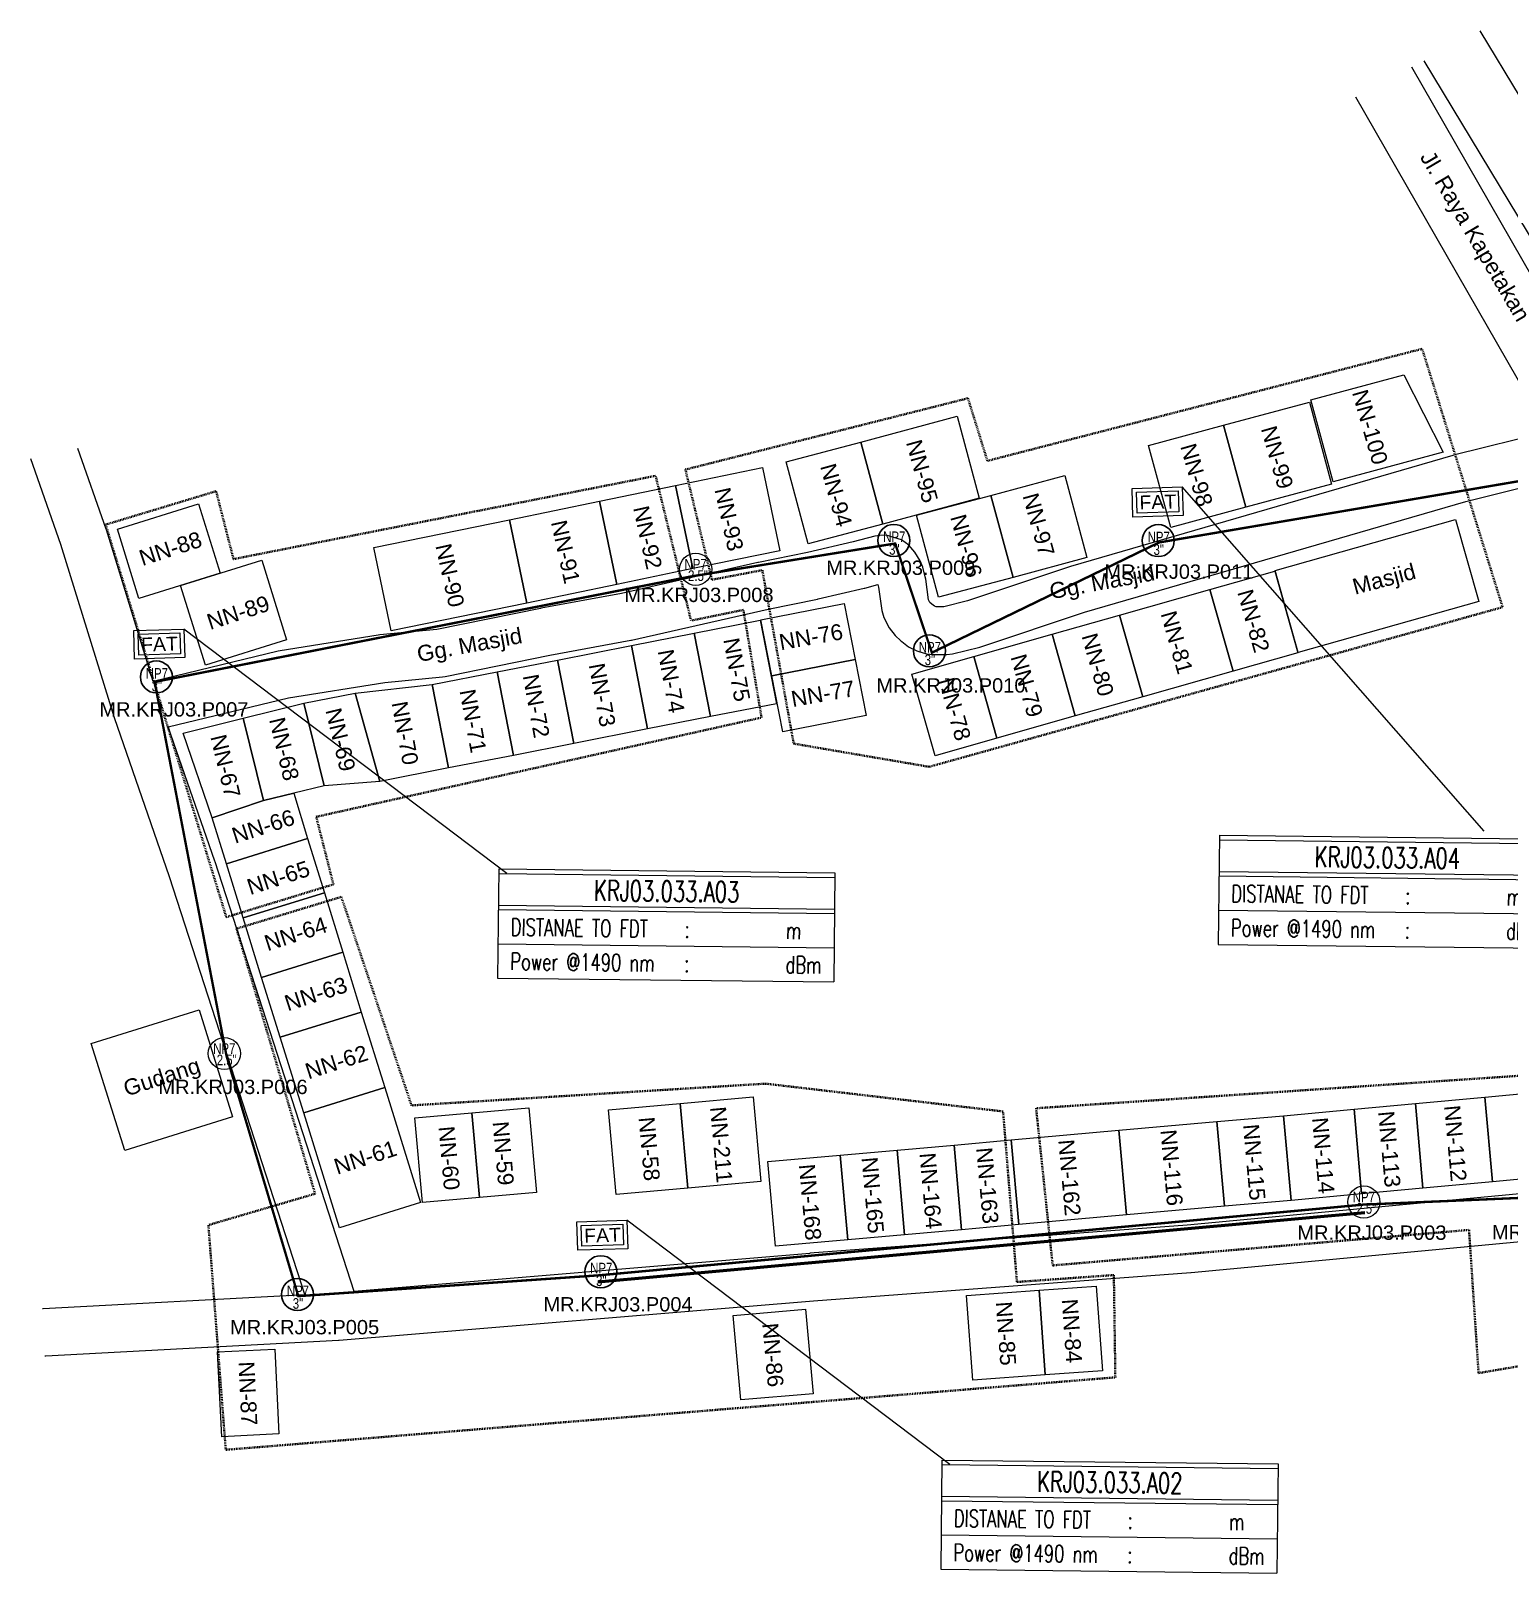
# Model space of a CAD drawing. Header units: inches. Extents: x 3636 to 4848, y 244 to 1074.
# Drawn here: x 3635.9 to 3821.5, y 259 to 452.8 of the extents above; entities that cross this region are included whole.
import ezdxf
from ezdxf.enums import TextEntityAlignment as Align

# ---------------------------------------------------------------- set-up
doc = ezdxf.new("R2010")
doc.units = ezdxf.units.IN
doc.header["$MEASUREMENT"] = 0
doc.set_wipeout_variables(frame=1)
doc.linetypes.add('PHANTOM2', pattern=[1.25, 0.625, -0.125, 0.125, -0.125, 0.125, -0.125])
for name, color, linetype, lineweight in [('Basic Map', 251, 'Continuous', 9), ('FAT', 30, 'Continuous', 18), ('FAT AREA', 126, 'PHANTOM2', 35), ('FAT_Info', 5, 'Continuous', 9), ('FO 36 CORE.', 204, 'Continuous', 35), ("NEW POLE 7m 2.5'", 6, 'Continuous', 50), ('POLE ID', 1, 'Continuous', 20), ('SLING WIRE', 4, 'Continuous', 50)]:
    doc.layers.add(name, color=color, linetype=linetype, lineweight=lineweight)
doc.layers.add('Home Number', color=6, linetype='Continuous')
doc.layers.add('NEW POLE HC', color=4, linetype='Continuous')
doc.styles.add('Annotative', font='arial.ttf')
doc.styles.add('ROMANS', font='romans.shx', dxfattribs={"width": 1.2})
doc.styles.get("Standard").update_dxf_attribs({"font": 'arial.ttf'})
doc.styles.add('Title Block 3', font='dgn003.shx')

# ---------------------------------------------------------------- blocks, each defined once
blk = doc.blocks.new('NP7')
at = {"color": 0, "linetype": 'ByBlock', "lineweight": -2}
blk.add_circle((10475.44, -5326.86), 2.01, dxfattribs=at)
at = {"color": 0, "linetype": 'ByBlock', "lineweight": -2, "style": 'Title Block 3', "width": 0.799091}
for s, p in [('NP7', (10475.5, -5326.41)), ('3"', (10475.5, -5327.99))]:
    blk.add_text(s, height=1.339, dxfattribs=at).set_placement(p, align=Align.MIDDLE_CENTER)
blk = doc.blocks.new('11111111')
at = {"layer": 'FAT', "color": 40, "ltscale": 0.15}
for p, q in [((3655045.5, -855118.6), (3655045.5, -855088.1)), ((3655045.5, -855088.1), (3655099, -855088.1)), ((3655050, -855114.5), (3655050, -855092.2)), ((3655050, -855092.2), (3655094.6, -855092.2)), ((3655094.6, -855092.2), (3655094.6, -855114.5)), ((3655099, -855088.1), (3655099, -855118.6)), ((3655099, -855118.6), (3655045.5, -855118.6)), ((3655094.6, -855114.5), (3655050, -855114.5))]:
    blk.add_line(p, q, dxfattribs=at)
at = {"layer": 'FAT', "color": 40, "style": 'Annotative', "width": 1}
blk.add_text('FAT', height=14.87, dxfattribs=at).set_placement((3655072.5, -855103.4), align=Align.MIDDLE_CENTER)
blk = doc.blocks.new('FAT Info')
at = {"color": 0}
blk.add_wipeout([(0, 12.93), (40.44, 12.93), (40.44, -0.2), (0, -0.2)], dxfattribs=at)
for p, q in [((0, 12.93), (0, -0.2)), ((40.44, 12.93), (40.44, -0.2)), ((0, 8.58), (40.44, 8.58)), ((0, 8.04), (40.44, 8.04)), ((0, 3.92), (40.44, 3.92)), ((0, -0.2), (40.44, -0.2))]:
    blk.add_line(p, q, dxfattribs=at)
for points in [[(0, 12.93), (40.44, 12.93)], [(0, 12.39), (40.44, 12.39)]]:
    blk.add_lwpolyline(points, dxfattribs=at)
at = {"color": 0, "ltscale": 5, "style": 'ROMANS', "width": 0.7}
for s, height, p in [('DISTANAE TO FDT', 2.0607, (1.51, 4.91)), ('m', 2.06, (34.63, 4.91))]:
    blk.add_text(s, height=height, dxfattribs=at).set_placement(p)
at = {"color": 0, "style": 'ROMANS', "width": 0.7}
for s, height, p in [(':', 2.06, (22.43, 4.91)), ('Power @1490 nm', 2.0607, (1.51, 0.79)), (':', 2.06, (22.43, 0.79)), ('dBm', 2.061, (34.63, 0.79))]:
    blk.add_text(s, height=height, dxfattribs=at).set_placement(p)
blk.add_attdef('FAT_SEQUENCE', text='', height=2.47, dxfattribs=at).set_placement((20.22, 10.48), align=Align.MIDDLE_CENTER)
for tag, p in [('DISTANCE_TO_FDT', (33.13, 5.94)), ('LOSS_@1490NM', (33.13, 1.82))]:
    blk.add_attdef(tag, text='', height=2.06, dxfattribs=at).set_placement(p, align=Align.MIDDLE_RIGHT)
blk = doc.blocks.new('NP 7 2.5')
at = {"color": 0, "linetype": 'ByBlock', "lineweight": -2}
blk.add_circle((426.55, 639.22), 2.02, dxfattribs=at)
at = {"color": 0, "linetype": 'ByBlock', "lineweight": -2, "style": 'Title Block 3', "width": 0.799091}
for s, p in [('NP7', (426.54, 639.85)), ('2.5"', (426.84, 638.42))]:
    blk.add_text(s, height=1.341, dxfattribs=at).set_placement(p, align=Align.MIDDLE_CENTER)
blk = doc.blocks.new('FAT')
at = {"layer": 'FAT_Info'}
blk.add_lwpolyline([(3818.42, 352.24), (3780.5, 395.46)], dxfattribs=at)
at = {"layer": 'FAT', "xscale": 0.1176311406527795, "yscale": 0.1176311406527795, "zscale": 0.1176311406527795, "rotation": 1.777141601823068}
blk.add_blockref('11111111', (-429085.51, 87598.36), dxfattribs=at)

msp = doc.modelspace()

# ---------------------------------------------------------------- linework, layer by layer
at = {"layer": 'Basic Map'}
for points in [[(3845.33, 407.99), (3843.76, 410.2), (3833.1, 427.63), (3817.91, 452.75)], [(3834.37, 404.55), (3809.33, 448.2)], [(3810.83, 449), (3826.26, 423.48), (3826.27, 423.47), (3837.01, 405.91), (3837.16, 405.67), (3837.31, 405.46), (3834.37, 404.55)], [(3802.26, 444.45), (3826.39, 402.38), (3814.58, 399.44), (3814.47, 399.41), (3766.48, 385.49), (3766.36, 385.45), (3753.54, 381.15), (3750.55, 380.42), (3749.6, 380.42), (3749.37, 380.48), (3749.04, 380.74), (3748.8, 380.94), (3748.65, 381.27), (3748.28, 383.87), (3748.22, 384.19), (3747.91, 385.38), (3747.58, 386.18), (3746.92, 387.27), (3746.15, 388.13), (3745.23, 388.82), (3743.31, 389.42), (3742.53, 389.38), (3741.9, 389.29), (3739.18, 388.59), (3733.45, 387.25), (3727.28, 385.98), (3727.22, 385.97), (3710.09, 382.09), (3699.98, 380.22), (3699.92, 380.21), (3686.91, 377.55), (3679.72, 376.88), (3679.52, 376.86), (3667.21, 374.87), (3666.99, 374.82), (3651.27, 371.04)], [(3651.27, 371.04), (3645.4, 390.07), (3645.37, 390.18), (3641.82, 400.28)], [(3637.38, 292.27), (3637.41, 292.27), (3637.46, 292.27), (3670.33, 294.02), (3653.34, 346.51), (3646.4, 366.48), (3646.37, 366.58), (3639.69, 388.25), (3635.92, 398.98)], [(3830.42, 307.38), (3781.1, 302.72), (3733.75, 299.2), (3733.73, 299.19), (3676.51, 294.42), (3659.04, 348.39), (3659.02, 348.45), (3653.16, 365.32), (3668.28, 368.96), (3680.37, 370.92), (3687.62, 371.6), (3687.95, 371.64), (3701.09, 374.33), (3711.24, 376.2), (3711.35, 376.23), (3728.52, 380.11), (3734.7, 381.38), (3734.78, 381.4), (3740.57, 382.76), (3740.64, 382.77), (3742.28, 383.19), (3742.36, 382.87), (3742.77, 379.96), (3743.04, 379.07), (3743.68, 377.76), (3744.43, 376.79), (3745.18, 376.14), (3745.28, 376.06), (3746.14, 375.39), (3747.18, 374.86), (3748.39, 374.52), (3749.21, 374.41), (3750.94, 374.42), (3751.63, 374.51), (3755.09, 375.35), (3755.33, 375.42), (3768.21, 379.74), (3816.09, 393.63), (3829.52, 396.97)], [(3831.02, 301.41), (3781.63, 296.75), (3781.57, 296.74), (3734.21, 293.21), (3674.64, 288.24), (3674.55, 288.24), (3637.8, 286.28), (3637.69, 286.28)]]:
    msp.add_lwpolyline(points, dxfattribs=at)
for points in [[(3796.66, 406.4), (3808.33, 409.55), (3813.25, 399.82), (3799.45, 396.1)], [(3785.68, 403.21), (3796.46, 406.12), (3799.25, 395.82), (3788.47, 392.91)], [(3740.13, 401.1), (3752.22, 404.35), (3755.01, 394.05), (3742.91, 390.8)], [(3776.27, 400.66), (3785.68, 403.21), (3788.47, 392.91), (3779.06, 390.37)], [(3730.75, 398.61), (3740.13, 401.1), (3742.91, 390.8), (3733.54, 388.31)], [(3716.88, 395.65), (3727.8, 397.9), (3729.97, 387.45), (3719.04, 385.2)], [(3707.32, 393.68), (3716.88, 395.65), (3719.04, 385.2), (3709.49, 383.23)], [(3756.48, 394.41), (3765.74, 396.91), (3768.52, 386.61), (3759.27, 384.11)], [(3656.97, 393.34), (3659.68, 384.62), (3649.49, 381.46), (3646.78, 390.18)], [(3696.03, 391.33), (3707.32, 393.68), (3709.49, 383.23), (3698.19, 380.88)], [(3747.11, 391.91), (3756.48, 394.41), (3759.27, 384.11), (3749.9, 381.61)], [(3792.15, 384.95), (3814.83, 391.36), (3817.74, 381.09), (3795.06, 374.68)], [(3679, 387.85), (3696.03, 391.33), (3698.19, 380.88), (3681.16, 377.4)], [(3664.91, 386.25), (3668.02, 376.25), (3657.83, 373.09), (3654.72, 383.09)], [(3783.96, 382.59), (3792.11, 384.9), (3795.02, 374.64), (3786.88, 372.32)], [(3772.63, 379.37), (3783.96, 382.59), (3786.88, 372.32), (3775.54, 369.11)], [(3738.04, 380.83), (3739.42, 373.81), (3728.95, 371.75), (3727.57, 378.77)], [(3719.22, 377.09), (3727.5, 378.71), (3729.55, 368.24), (3721.27, 366.62)], [(3764.15, 376.98), (3772.63, 379.37), (3775.54, 369.11), (3767.06, 366.71)], [(3711.32, 375.54), (3719.22, 377.09), (3721.27, 366.62), (3713.37, 365.07)], [(3754.32, 374.18), (3764.15, 376.98), (3767.06, 366.71), (3757.23, 363.91)], [(3702.03, 373.72), (3711.32, 375.54), (3713.37, 365.07), (3704.08, 363.25)], [(3746.56, 371.96), (3754.32, 374.18), (3757.23, 363.91), (3749.48, 361.69)], [(3686.3, 370.64), (3694.48, 372.22), (3696.54, 361.75), (3688.36, 360.17)], [(3694.48, 372.22), (3702.03, 373.72), (3704.08, 363.25), (3696.54, 361.75)], [(3739.42, 373.81), (3740.8, 366.76), (3730.33, 364.7), (3728.95, 371.75)], [(3676.62, 369.57), (3686.3, 370.64), (3688.36, 360.17), (3679.75, 358.48)], [(3662.59, 366.44), (3670.18, 368.3), (3672.73, 357.94), (3665.14, 356.08)], [(3670.18, 368.3), (3676.62, 369.57), (3679.75, 358.48), (3672.73, 357.94)], [(3655.04, 364.55), (3662.59, 366.44), (3665.14, 356.08), (3658.69, 353.92)], [(3668.94, 357.01), (3670.66, 351.31), (3660.47, 348.14), (3658.69, 353.92), (3665.14, 356.08)], [(3670.66, 351.31), (3672.78, 344.49), (3662.59, 341.32), (3660.47, 348.14)], [(3672.78, 344.49), (3675.08, 337.02), (3664.89, 333.85), (3662.59, 341.32)], [(3675.08, 337.02), (3677.4, 329.49), (3667.21, 326.33), (3664.89, 333.85)], [(3657.05, 329.77), (3661.25, 316.34), (3647.71, 312.11), (3643.51, 325.54)], [(3677.4, 329.49), (3680.37, 320.01), (3670.18, 316.84), (3667.21, 326.33)], [(3680.37, 320.01), (3684.86, 305.58), (3674.67, 302.41), (3670.18, 316.84)], [(3818.49, 318.81), (3827.78, 319.69), (3828.74, 309.06), (3819.44, 308.19)], [(3708.44, 317.22), (3717.46, 318.02), (3718.42, 307.39), (3709.4, 306.59)], [(3717.46, 318.02), (3726.62, 318.84), (3727.58, 308.21), (3718.42, 307.39)], [(3802.07, 317.31), (3809.78, 318.01), (3810.73, 307.38), (3803.02, 306.68)], [(3809.78, 318.01), (3818.49, 318.81), (3819.44, 308.19), (3810.73, 307.38)], [(3684.13, 316.2), (3691.29, 316.85), (3692.25, 306.22), (3685.09, 305.58)], [(3691.29, 316.85), (3698.45, 317.49), (3699.41, 306.86), (3692.25, 306.22)], [(3784.86, 315.74), (3793.22, 316.48), (3794.17, 305.85), (3785.81, 305.11)], [(3793.22, 316.48), (3802.07, 317.31), (3803.02, 306.68), (3794.17, 305.85)], [(3759.01, 313.44), (3772.53, 314.66), (3773.48, 304.04), (3759.96, 302.81)], [(3772.53, 314.66), (3784.86, 315.74), (3785.81, 305.11), (3773.48, 304.04)], [(3737.53, 311.52), (3744.69, 312.16), (3745.64, 301.53), (3738.49, 300.89)], [(3744.69, 312.16), (3751.85, 312.8), (3752.8, 302.17), (3745.64, 301.53)], [(3751.85, 312.8), (3759.01, 313.44), (3759.96, 302.81), (3752.8, 302.17)], [(3728.45, 310.73), (3737.53, 311.52), (3738.49, 300.89), (3729.41, 300.1)], [(3753.41, 293.89), (3762.52, 294.57), (3763.3, 283.93), (3754.19, 283.25)], [(3762.52, 294.57), (3769.69, 295.09), (3770.47, 284.45), (3763.3, 283.93)], [(3724.12, 291.41), (3733.2, 292.19), (3734.16, 281.57), (3725.08, 280.78)], [(3659.36, 286.81), (3666.54, 287.17), (3667.06, 276.51), (3659.88, 276.16)]]:
    msp.add_lwpolyline(points, close=True, dxfattribs=at)
at = {"layer": 'FAT AREA', "ltscale": 0.2}
for points in [[(3718.11, 397.65), (3721.44, 383.81), (3727.77, 385.01), (3731.71, 363.22), (3748.72, 360.31), (3820.73, 380.36), (3810.63, 412.81), (3756.03, 398.74), (3753.59, 406.6), (3718.11, 397.65)], [(3645.3, 390.73), (3660.46, 341.43), (3673.91, 345.54), (3671.75, 354.03), (3727.67, 366.5), (3725.39, 380.02), (3718.82, 378.67), (3714.37, 396.86), (3661.36, 386.4), (3659.18, 394.93), (3645.3, 390.73)], [(3843.45, 322.89), (3762.15, 317.42), (3764.23, 297.68), (3816.51, 302.14), (3817.71, 284.16), (3861.35, 291.51), (3883.78, 294.46), (3882.77, 302.18), (3843.08, 373.25), (3826.08, 364.07), (3843.45, 322.89)], [(3683.72, 317.78), (3674.9, 343.97), (3661.75, 339.98), (3671.61, 306.68), (3658.21, 302.75), (3660.39, 274.52), (3772.1, 283.62), (3771.91, 296.47), (3759.74, 295.6), (3758, 317.02), (3728.17, 320.51), (3683.72, 317.78)]]:
    msp.add_lwpolyline(points, close=True, dxfattribs=at)
at = {"layer": 'FO 36 CORE.', "const_width": 0.3}
msp.add_lwpolyline([(3827.34, 306.35), (3803.26, 305.32), (3707.3, 296.44), (3669.5, 293.82), (3660.49, 323.97), (3651.46, 370.97), (3718.76, 384.21), (3744.45, 388.36), (3749.06, 374.65), (3777.59, 388.49), (3829.35, 397.31)], dxfattribs=at)
at = {"layer": 'SLING WIRE'}
msp.add_lwpolyline([(3707.12, 295.63), (3803.44, 304.34)], dxfattribs=at)

# ---------------------------------------------------------------- block references
at = {"layer": 'FAT', "xscale": 0.1176311406527795, "yscale": 0.1176311406527795, "zscale": 0.1176311406527795, "rotation": 1.777141601823068}
for p in [(-429210.88, 87580.51), (-429155.24, 87506.26)]:
    msp.add_blockref('11111111', p, dxfattribs=at)
at = {"layer": 'FAT_Info', "lineweight": 0}
ref = msp.add_blockref('FAT Info', (3750.17, 259.74), dxfattribs=dict(at, xscale=1.043710365727874, yscale=1.043710365727874, zscale=1.043710365727874, rotation=359.3260604026767))
ref.add_attrib('FAT_SEQUENCE', 'KRJ03.033.A02', dxfattribs={"height": 2.5809, "rotation": 359.3261, "style": 'ROMANS', "width": 0.7}).set_placement((3771.4, 270.43), align=Align.MIDDLE_CENTER)
at = {"layer": "NEW POLE 7m 2.5'", "lineweight": 15}
for p in [(3292.85, -254.1), (3233.67, -314.93), (3376.76, -333.58)]:
    msp.add_blockref('NP 7 2.5', p, dxfattribs=at)
at = {"layer": 'NEW POLE HC'}
for p, xscale, yscale, zscale in [((-6736.69, 5718.42), 1.000528004865702, 1.000528004865702, 1.000528004865702), ((-6703.48, 5718.39), 1.000527749058015, 1.000527749058015, 1.000527749058015), ((-6732.22, 5704.55), 1.000527971581141, 1.000527971581141, 1.000527971581141), ((-6829.3, 5701.27), 1.000528624754005, 1.000528624754005, 1.000528624754005), ((-6773.49, 5626.56), 1.00052823231615, 1.00052823231615, 1.00052823231615), ((-6811.58, 5623.71), 1.000528514639259, 1.000528514639259, 1.000528514639259)]:
    msp.add_blockref('NP7', p, dxfattribs=dict(at, xscale=xscale, yscale=yscale, zscale=zscale))

# ---------------------------------------------------------------- texts
at = {"layer": 'Basic Map', "char_height": 2, "attachment_point": 7}
for s, insert, rotation in [('Jl. Raya Kapetakan', (3809.77, 436.6), 300.5123), ('Gg. Masjid', (3764.15, 380.76), 10.4048), ('Gg. Masjid', (3684.72, 372.87), 10.4048), ('Gudang', (3648.12, 318.31), 17.973)]:
    msp.add_mtext(s, dxfattribs=dict(at, insert=insert, rotation=rotation))
at = {"layer": 'Home Number', "char_height": 2, "attachment_point": 7}
for s, insert, rotation in [('NN-100', (3801.78, 407.33), 285.9506), ('NN-99', (3790.33, 402.78), 285.9506), ('NN-95', (3745.77, 401.06), 285.45), ('NN-98', (3780.21, 400.57), 285.9506), ('NN-94', (3734.98, 398.06), 285.45), ('NN-93', (3721.72, 395.13), 282.476), ('NN-97', (3760.41, 394.35), 285.45), ('NN-92', (3711.5, 392.83), 282.476), ('NN-96', (3751.32, 391.68), 285.45), ('NN-88', (3649.93, 385.49), 18.1885), ('NN-91', (3701.18, 391.03), 282.476), ('NN-90', (3686.68, 388.08), 282.476), ('Masjid', (3802.35, 381.33), 14.9213), ('NN-89', (3658.44, 377.45), 18.1885), ('NN-82', (3787.36, 382.24), 285.8626), ('NN-81', (3777.74, 379.54), 285.8626), ('NN-76', (3730.08, 374.92), 10.0493), ('NN-75', (3722.83, 376.3), 280.3871), ('NN-80', (3767.81, 376.74), 285.8626), ('NN-74', (3714.62, 374.86), 280.3871), ('NN-79', (3758.89, 374.11), 285.8626), ('NN-73', (3705.93, 373.12), 280.3871), ('NN-72', (3697.67, 371.74), 280.3871), ('NN-77', (3731.58, 367.81), 10.0493), ('NN-78', (3749.85, 371.16), 285.8626), ('NN-70', (3681.17, 368.33), 280.3871), ('NN-71', (3689.73, 369.86), 280.3871), ('NN-68', (3665.79, 366.24), 283.5056), ('NN-69', (3672.87, 367.41), 283.5056), ('NN-67', (3658.42, 364.08), 283.5056), ('NN-66', (3661.57, 350.61), 17.973), ('NN-65', (3663.47, 344.16), 17.973), ('NN-64', (3665.65, 337.11), 17.973), ('NN-63', (3668.18, 329.57), 17.973), ('NN-62', (3670.78, 321.01), 17.973), ('NN-58', (3712.2, 316.25), 275.0772), ('NN-211', (3721.2, 317.55), 275.0772), ('NN-114', (3796.79, 316.19), 275.0772), ('NN-113', (3805.07, 316.99), 275.0772), ('NN-112', (3813.39, 317.72), 275.0772), ('NN-60', (3687.07, 315.09), 275.0772), ('NN-59', (3693.87, 315.69), 275.0772), ('NN-116', (3777.73, 314.66), 275.0772), ('NN-115', (3788.1, 315.35), 275.0772), ('NN-61', (3674.39, 309.03), 17.973), ('NN-163', (3754.59, 312.42), 275.0772), ('NN-162', (3764.9, 313.42), 275.0772), ('NN-168', (3732.33, 310.33), 275.0772), ('NN-165', (3740.2, 311.21), 275.0772), ('NN-164', (3747.47, 311.75), 275.0772), ('NN-85', (3757.06, 293.08), 274.1089), ('NN-84', (3765.33, 293.41), 274.1089), ('NN-86', (3727.73, 290.36), 275.0772), ('NN-87', (3661.95, 285.58), 272.7742)]:
    msp.add_mtext(s, dxfattribs=dict(at, insert=insert, rotation=rotation))
at = {"layer": 'POLE ID', "color": 4, "char_height": 1.8, "attachment_point": 7}
for s, insert in [('MR.KRJ03.P009', (3735.79, 384.39)), ('MR.KRJ03.P011', (3770.71, 383.9)), ('MR.KRJ03.P008', (3710.45, 380.98)), ('MR.KRJ03.P010', (3742.09, 369.61)), ('MR.KRJ03.P007', (3644.52, 366.6)), ('MR.KRJ03.P002', (3819.38, 300.94)), ('MR.KRJ03.P004', (3700.29, 291.87)), ('MR.KRJ03.P005', (3660.93, 289))]:
    msp.add_mtext(s, dxfattribs=dict(at, insert=insert))
at = {"layer": 'POLE ID', "color": 6, "char_height": 1.8, "attachment_point": 7}
for s, insert in [('MR.KRJ03.P006', (3651.94, 319.18)), ('MR.KRJ03.P003', (3794.95, 300.87))]:
    msp.add_mtext(s, dxfattribs=dict(at, insert=insert))

# ---------------------------------------------------------------- next in the draw order: linework, layer by layer
at = {"layer": 'FAT_Info'}
msp.add_lwpolyline([(3751.33, 272.66), (3710.77, 303.36)], dxfattribs=at)

# ---------------------------------------------------------------- next in the draw order: block references
at = {"layer": 'FAT_Info', "lineweight": 0}
ref = msp.add_blockref('FAT Info', (3785.02, 338.21), dxfattribs=dict(at, xscale=1.043710365727874, yscale=1.043710365727874, zscale=1.043710365727874, rotation=359.3260604026767))
ref.add_attrib('FAT_SEQUENCE', 'KRJ03.033.A04', dxfattribs={"height": 2.5809, "rotation": 359.3261, "style": 'ROMANS', "width": 0.7}).set_placement((3806.26, 348.9), align=Align.MIDDLE_CENTER)
ref = msp.add_blockref('FAT Info', (3694.53, 333.99), dxfattribs=dict(at, xscale=1.043710365727874, yscale=1.043710365727874, zscale=1.043710365727874, rotation=359.3260604026767))
ref.add_attrib('FAT_SEQUENCE', 'KRJ03.033.A03', dxfattribs={"height": 2.5809, "rotation": 359.3261, "style": 'ROMANS', "width": 0.7}).set_placement((3715.76, 344.68), align=Align.MIDDLE_CENTER)

# ---------------------------------------------------------------- next in the draw order: linework, layer by layer
at = {"layer": 'FAT_Info'}
msp.add_lwpolyline([(3695.69, 346.91), (3655.12, 377.62)], dxfattribs=at)

# ---------------------------------------------------------------- next in the draw order: block references
at = {"layer": 'SLING WIRE'}
msp.add_blockref('FAT', (0, 0), dxfattribs=at)

doc.saveas('drawing.dxf')
